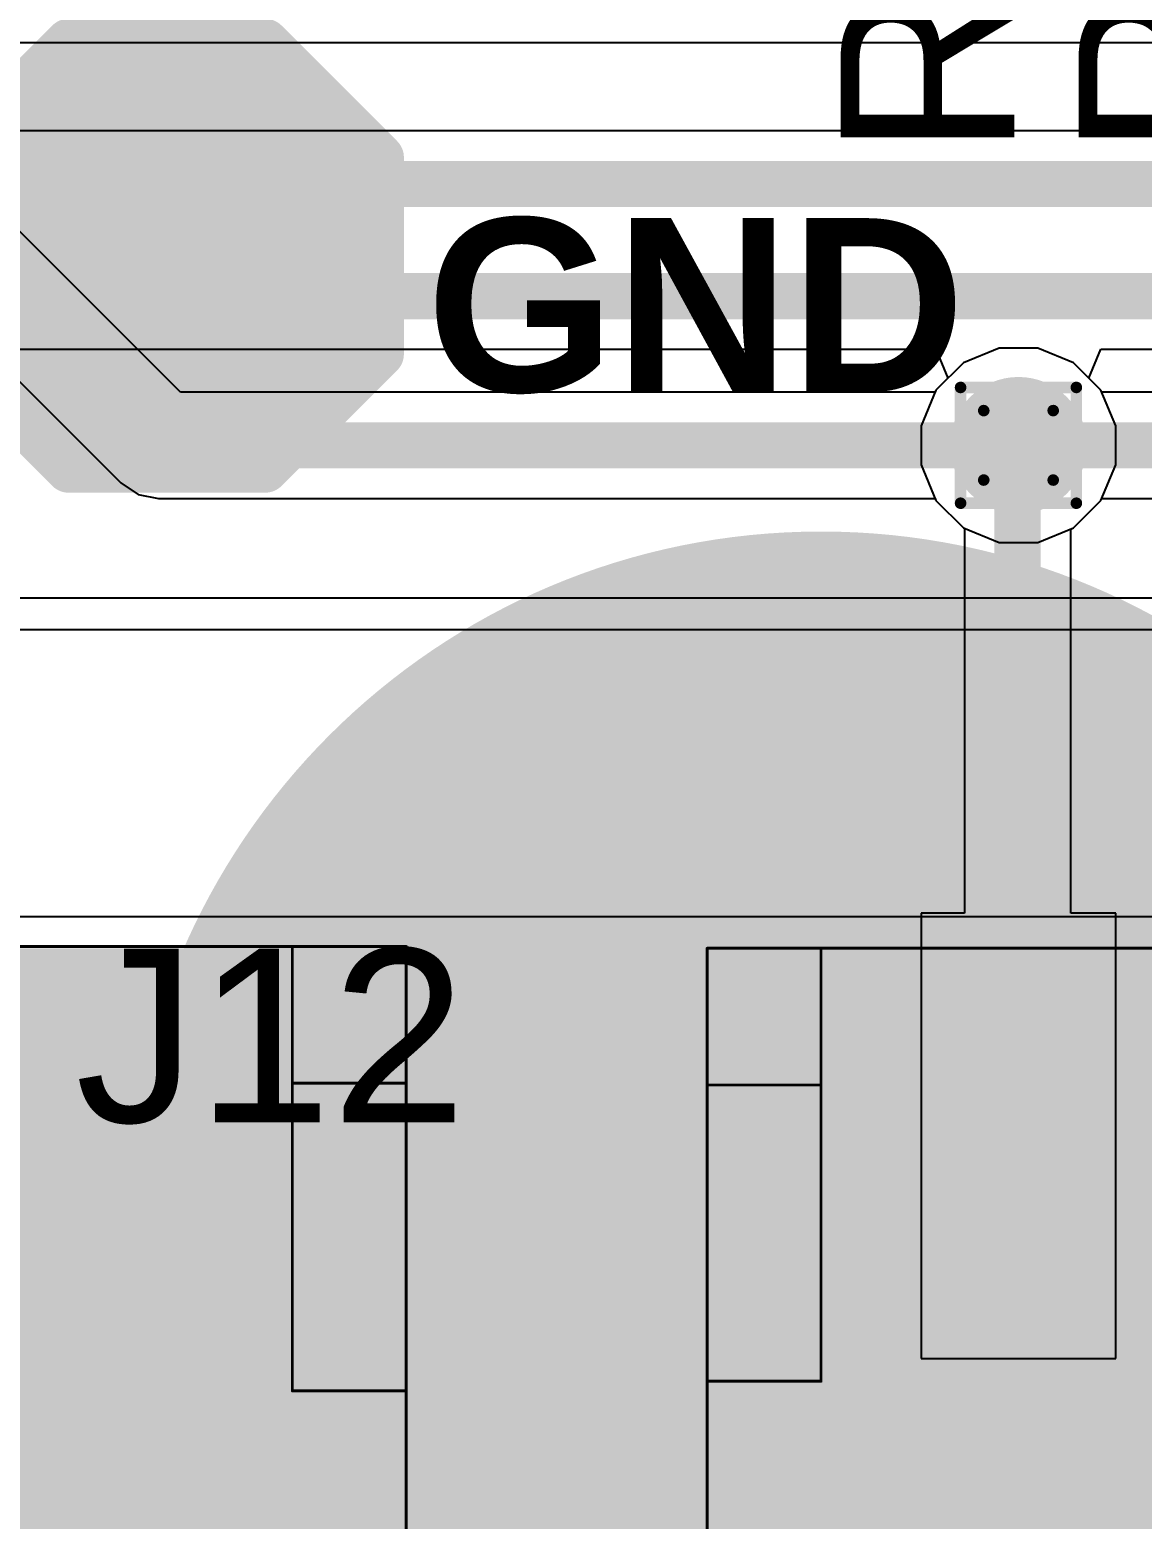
# Model space of a CAD drawing. Header units: inches. Extents: x -6 to 5433, y -4 to 5447.
# Drawn here: x 43.6 to 48.48, y -0.19 to 6.35 of the extents above; entities that cross this region are included whole.
import ezdxf

# ---------------------------------------------------------------- set-up
doc = ezdxf.new("R2010")
doc.units = ezdxf.units.IN
for name, color, linetype in [('Bottom Layer', 5, 'Continuous'), ('Bottom Overlay', 54, 'Continuous'), ('Bottom Paste', 16, 'Continuous'), ('Bottom Solder', 6, 'Continuous'), ('Dimensions', 6, 'Continuous'), ('Drill Drawing', 1, 'Continuous'), ('Ground', 16, 'Continuous'), ('Mechanical 4', 56, 'Continuous'), ('Power', 76, 'Continuous'), ('Top Layer', 1, 'Continuous'), ('Top Overlay', 2, 'Continuous'), ('Top Paste', 8, 'Continuous'), ('Top Solder', 216, 'Continuous'), ('Via Holes', 16, 'Continuous')]:
    doc.layers.add(name, color=color, linetype=linetype)
doc.styles.add('Arial', font='', dxfattribs={"height": 0.2})
doc.styles.add('Arial_Bold', font='', dxfattribs={"height": 0.2})
doc.styles.get('Arial').set_extended_font_data('Arial')
doc.styles.get('Arial_Bold').set_extended_font_data('Arial', bold=True)

msp = doc.modelspace()

# ---------------------------------------------------------------- hatches: boundary and pattern name
at = {"layer": 'Bottom Layer'}
h = msp.add_hatch(color=5, dxfattribs=at)
edge = h.paths.add_edge_path()
edge.add_arc((47.9385, 4.5271), 0.3, 0, 360)
h = msp.add_hatch(color=5, dxfattribs=at)
edge = h.paths.add_edge_path()
edge.add_arc((47.0722, 1.0981), 3, 0, 360)
at = {"layer": 'Bottom Paste'}
h = msp.add_hatch(color=16, dxfattribs=at)
edge = h.paths.add_edge_path()
edge.add_arc((47.0722, 1.0981), 3, 0, 360)
at = {"layer": 'Bottom Solder'}
h = msp.add_hatch(color=6, dxfattribs=at)
edge = h.paths.add_edge_path()
edge.add_arc((47.0722, 1.0981), 3.0508, 0, 360)
at = {"layer": 'Ground'}
h = msp.add_hatch(color=16, dxfattribs=at)
edge = h.paths.add_edge_path()
edge.add_arc((47.9385, 4.5271), 0.3, 0, 360)
msp.add_hatch(color=16, dxfattribs=at).paths.add_polyline_path([(42.3723, -0.381), (51.9885, -0.381), (51.9885, 2.3201), (42.3723, 2.3201)])
at = {"layer": 'Power'}
h = msp.add_hatch(color=76, dxfattribs=at)
edge = h.paths.add_edge_path()
edge.add_arc((47.9385, 4.5271), 0.3, 0, 360)
at = {"layer": 'Top Layer'}
for points in [[(44.964, 4.9781), (44.964, 5.7401), (44.583, 6.1211), (43.821, 6.1211), (43.44, 5.7401), (43.44, 4.9781), (43.821, 4.5971), (44.583, 4.5971)], [(46.3885, 2.347), (46.9885, 2.347), (46.9885, 0.647), (46.3885, 0.647)], [(47.6385, 2.347), (48.2385, 2.347), (48.2385, 0.647), (47.6385, 0.647)]]:
    msp.add_hatch(color=1, dxfattribs=at).paths.add_polyline_path(points)
h = msp.add_hatch(color=1, dxfattribs=at)
edge = h.paths.add_edge_path()
edge.add_arc((47.9385, 4.5271), 0.3, 0, 360)
at = {"layer": 'Top Paste'}
for points in [[(44.964, 4.9781), (44.964, 5.7401), (44.583, 6.1211), (43.821, 6.1211), (43.44, 5.7401), (43.44, 4.9781), (43.821, 4.5971), (44.583, 4.5971)], [(46.3885, 2.347), (46.9885, 2.347), (46.9885, 0.647), (46.3885, 0.647)], [(47.6385, 2.347), (48.2385, 2.347), (48.2385, 0.647), (47.6385, 0.647)]]:
    msp.add_hatch(color=8, dxfattribs=at).paths.add_polyline_path(points)
at = {"layer": 'Top Solder'}
for points in [[(45.0656, 4.9273), (45.0656, 5.7909), (44.6338, 6.2227), (43.7702, 6.2227), (43.3384, 5.7909), (43.3384, 4.9273), (43.7702, 4.4955), (44.6338, 4.4955)], [(46.3377, 2.3978), (47.0393, 2.3978), (47.0393, 0.5962), (46.3377, 0.5962)], [(47.5877, 2.3978), (48.2893, 2.3978), (48.2893, 0.5962), (47.5877, 0.5962)]]:
    msp.add_hatch(color=216, dxfattribs=at).paths.add_polyline_path(points)
at = {"layer": 'Via Holes'}
h = msp.add_hatch(color=7, dxfattribs=at)
edge = h.paths.add_edge_path()
edge.add_arc((47.9385, 4.5271), 0.15, 0, 360)

# ---------------------------------------------------------------- linework, layer by layer
at = {"layer": 'Bottom Layer'}
for p, q in [((44.2611, 4.7601), (42.7883, 6.233)), ((42.3904, 5.9716), (43.9997, 4.3622)), ((47.8535, 4.9541), (47.6966, 4.8891)), ((48.0234, 4.9541), (47.8535, 4.9541)), ((48.1803, 4.8891), (48.0234, 4.9541)), ((47.6966, 4.8891), (47.5765, 4.7689)), ((48.3005, 4.7689), (48.1803, 4.8891)), ((47.5728, 4.7601), (44.2611, 4.7601)), ((47.5765, 4.7689), (47.5728, 4.7601)), ((48.3655, 4.612), (48.3005, 4.7689)), ((48.3655, 4.4421), (48.3655, 4.612)), ((48.3005, 4.2852), (48.3655, 4.4421)), ((43.9997, 4.3622), (44.0753, 4.3117)), ((44.0753, 4.3117), (44.1645, 4.294)), ((44.1645, 4.294), (47.5728, 4.294)), ((47.5728, 4.294), (47.5765, 4.2852)), ((47.5765, 4.2852), (47.6966, 4.1651)), ((48.1803, 4.1651), (48.3005, 4.2852)), ((47.6966, 4.1651), (47.8535, 4.1001)), ((48.0234, 4.1001), (48.1803, 4.1651)), ((47.8535, 4.1001), (48.0234, 4.1001))]:
    msp.add_line(p, q, dxfattribs=at)
for points in [[(42.5552, 6.1364, 0.2032, 0.2032, 0), (44.1645, 4.5271, 0.2032, 0.2032, 0)], [(44.1645, 4.5271, 0.2032, 0.2032, 0), (47.9385, 4.5271, 0.2032, 0.2032, 0)]]:
    msp.add_lwpolyline(points, format="xyseb", dxfattribs=at)
for points in [[(44.1137, 4.5271, 0.1016, 0.1016, 1), (44.2153, 4.5271, 0.1016, 0.1016, 1)], [(44.1137, 4.5271, 0.1016, 0.1016, 1), (44.2153, 4.5271, 0.1016, 0.1016, 1)], [(47.8877, 4.5271, 0.1016, 0.1016, 1), (47.9893, 4.5271, 0.1016, 0.1016, 1)]]:
    msp.add_lwpolyline(points, format="xyseb", close=True, dxfattribs=at)
at = {"layer": 'Bottom Overlay'}
for points in [[(42.2463, 4.0191, 0.127, 0.127, 0), (43.6433, 5.4161, 0.127, 0.127, 0)], [(43.6433, 5.4161, 0.127, 0.127, 0), (44.5323, 4.5271, 0.127, 0.127, 0)], [(44.5323, 4.5271, 0.127, 0.127, 0), (49.6123, 4.5271, 0.127, 0.127, 0)]]:
    msp.add_lwpolyline(points, format="xyseb", dxfattribs=at)
for points in [[(43.6115, 5.4161, 0.0635, 0.0635, 1), (43.675, 5.4161, 0.0635, 0.0635, 1)], [(43.6115, 5.4161, 0.0635, 0.0635, 1), (43.675, 5.4161, 0.0635, 0.0635, 1)], [(44.5005, 4.5271, 0.0635, 0.0635, 1), (44.564, 4.5271, 0.0635, 0.0635, 1)], [(44.5005, 4.5271, 0.0635, 0.0635, 1), (44.564, 4.5271, 0.0635, 0.0635, 1)]]:
    msp.add_lwpolyline(points, format="xyseb", close=True, dxfattribs=at)
at = {"layer": 'Dimensions'}
msp.add_lwpolyline([(32.5832, 0.9965, 0.127, 0.127, 0), (61.5832, 0.9965, 0.127, 0.127, 0)], format="xyseb", dxfattribs=at)
at = {"layer": 'Drill Drawing'}
for points in [[(47.6845, 4.7811, 0.0508, 0.0508, 0), (48.1925, 4.7811, 0.0508, 0.0508, 0)], [(47.6845, 4.2731, 0.0508, 0.0508, 0), (47.6845, 4.7811, 0.0508, 0.0508, 0)], [(48.1925, 4.2731, 0.0508, 0.0508, 0), (48.1925, 4.7811, 0.0508, 0.0508, 0)], [(47.7861, 4.6795, 0.0508, 0.0508, 0), (48.0909, 4.6795, 0.0508, 0.0508, 0)], [(47.7861, 4.3747, 0.0508, 0.0508, 0), (47.7861, 4.6795, 0.0508, 0.0508, 0)], [(48.0909, 4.3747, 0.0508, 0.0508, 0), (48.0909, 4.6795, 0.0508, 0.0508, 0)], [(47.7861, 4.3747, 0.0508, 0.0508, 0), (48.0909, 4.3747, 0.0508, 0.0508, 0)], [(47.6845, 4.2731, 0.0508, 0.0508, 0), (48.1925, 4.2731, 0.0508, 0.0508, 0)]]:
    msp.add_lwpolyline(points, format="xyseb", dxfattribs=at)
for points in [[(47.6718, 4.7811, 0.0254, 0.0254, 1), (47.6972, 4.7811, 0.0254, 0.0254, 1)], [(47.6718, 4.7811, 0.0254, 0.0254, 1), (47.6972, 4.7811, 0.0254, 0.0254, 1)], [(48.1798, 4.7811, 0.0254, 0.0254, 1), (48.2052, 4.7811, 0.0254, 0.0254, 1)], [(48.1798, 4.7811, 0.0254, 0.0254, 1), (48.2052, 4.7811, 0.0254, 0.0254, 1)], [(47.7734, 4.6795, 0.0254, 0.0254, 1), (47.7988, 4.6795, 0.0254, 0.0254, 1)], [(47.7734, 4.6795, 0.0254, 0.0254, 1), (47.7988, 4.6795, 0.0254, 0.0254, 1)], [(48.0782, 4.6795, 0.0254, 0.0254, 1), (48.1036, 4.6795, 0.0254, 0.0254, 1)], [(48.0782, 4.6795, 0.0254, 0.0254, 1), (48.1036, 4.6795, 0.0254, 0.0254, 1)], [(47.7734, 4.3747, 0.0254, 0.0254, 1), (47.7988, 4.3747, 0.0254, 0.0254, 1)], [(47.7734, 4.3747, 0.0254, 0.0254, 1), (47.7988, 4.3747, 0.0254, 0.0254, 1)], [(48.0782, 4.3747, 0.0254, 0.0254, 1), (48.1036, 4.3747, 0.0254, 0.0254, 1)], [(48.0782, 4.3747, 0.0254, 0.0254, 1), (48.1036, 4.3747, 0.0254, 0.0254, 1)], [(47.6718, 4.2731, 0.0254, 0.0254, 1), (47.6972, 4.2731, 0.0254, 0.0254, 1)], [(47.6718, 4.2731, 0.0254, 0.0254, 1), (47.6972, 4.2731, 0.0254, 0.0254, 1)], [(48.1798, 4.2731, 0.0254, 0.0254, 1), (48.2052, 4.2731, 0.0254, 0.0254, 1)], [(48.1798, 4.2731, 0.0254, 0.0254, 1), (48.2052, 4.2731, 0.0254, 0.0254, 1)]]:
    msp.add_lwpolyline(points, format="xyseb", close=True, dxfattribs=at)
at = {"layer": 'Ground'}
for p, q in [((38.411, 6.2952), (50.0633, 6.2952)), ((47.8535, 4.9541), (47.6966, 4.8891)), ((48.0234, 4.9541), (47.8535, 4.9541)), ((48.1803, 4.8891), (48.0234, 4.9541)), ((47.6966, 4.8891), (47.5765, 4.7689)), ((48.3005, 4.7689), (48.1803, 4.8891)), ((47.5765, 4.7689), (47.5115, 4.612)), ((48.3041, 4.7601), (48.3005, 4.7689)), ((51.2645, 4.7601), (48.3041, 4.7601)), ((47.5115, 4.612), (47.5115, 4.4421)), ((47.5115, 4.4421), (47.5765, 4.2852)), ((47.5765, 4.2852), (47.6966, 4.1651)), ((48.1803, 4.1651), (48.3005, 4.2852)), ((48.3005, 4.2852), (48.3041, 4.294)), ((48.3041, 4.294), (49.3351, 4.294)), ((47.6966, 4.1651), (47.8535, 4.1001)), ((48.0234, 4.1001), (48.1803, 4.1651)), ((47.8535, 4.1001), (48.0234, 4.1001)), ((51.9885, 2.4575), (42.3723, 2.4575))]:
    msp.add_line(p, q, dxfattribs=at)
msp.add_lwpolyline([(47.9385, 4.5271, 0.2032, 0.2032, 0), (56.0407, 4.5271, 0.2032, 0.2032, 0)], format="xyseb", dxfattribs=at)
msp.add_lwpolyline([(47.8877, 4.5271, 0.1016, 0.1016, 1), (47.9893, 4.5271, 0.1016, 0.1016, 1)], format="xyseb", close=True, dxfattribs=at)
at = {"layer": 'Mechanical 4'}
for points in [[(27.0021, 2.3279, 0.0127, 0.0127, 0), (45.2521, 2.3279, 0.0127, 0.0127, 0)], [(44.7521, 0.3779, 0.0127, 0.0127, 0), (44.7521, 2.3279, 0.0127, 0.0127, 0)], [(45.2521, -1.7221, 0.0127, 0.0127, 0), (45.2521, 2.3279, 0.0127, 0.0127, 0)], [(46.5722, 2.3201, 0.0127, 0.0127, 0), (59.8222, 2.3201, 0.0127, 0.0127, 0)], [(46.5722, -1.7299, 0.0127, 0.0127, 0), (46.5722, 2.3201, 0.0127, 0.0127, 0)], [(47.0722, 0.4201, 0.0127, 0.0127, 0), (47.0722, 2.3201, 0.0127, 0.0127, 0)], [(44.7521, 1.7279, 0.0127, 0.0127, 0), (45.2521, 1.7279, 0.0127, 0.0127, 0)], [(46.5722, 1.7201, 0.0127, 0.0127, 0), (47.0722, 1.7201, 0.0127, 0.0127, 0)], [(46.5722, 0.4201, 0.0127, 0.0127, 0), (47.0722, 0.4201, 0.0127, 0.0127, 0)], [(44.7521, 0.3779, 0.0127, 0.0127, 0), (45.2521, 0.3779, 0.0127, 0.0127, 0)]]:
    msp.add_lwpolyline(points, format="xyseb", dxfattribs=at)
for points in [[(44.7489, 2.3279, 0.00635, 0.00635, 1), (44.7553, 2.3279, 0.00635, 0.00635, 1)], [(45.2489, 2.3279, 0.00635, 0.00635, 1), (45.2553, 2.3279, 0.00635, 0.00635, 1)], [(45.2489, 2.3279, 0.00635, 0.00635, 1), (45.2553, 2.3279, 0.00635, 0.00635, 1)], [(46.5691, 2.3201, 0.00635, 0.00635, 1), (46.5754, 2.3201, 0.00635, 0.00635, 1)], [(46.5691, 2.3201, 0.00635, 0.00635, 1), (46.5754, 2.3201, 0.00635, 0.00635, 1)], [(47.0691, 2.3201, 0.00635, 0.00635, 1), (47.0754, 2.3201, 0.00635, 0.00635, 1)], [(44.7489, 1.7279, 0.00635, 0.00635, 1), (44.7553, 1.7279, 0.00635, 0.00635, 1)], [(45.2489, 1.7279, 0.00635, 0.00635, 1), (45.2553, 1.7279, 0.00635, 0.00635, 1)], [(46.5691, 1.7201, 0.00635, 0.00635, 1), (46.5754, 1.7201, 0.00635, 0.00635, 1)], [(47.0691, 1.7201, 0.00635, 0.00635, 1), (47.0754, 1.7201, 0.00635, 0.00635, 1)], [(46.5691, 0.4201, 0.00635, 0.00635, 1), (46.5754, 0.4201, 0.00635, 0.00635, 1)], [(47.0691, 0.4201, 0.00635, 0.00635, 1), (47.0754, 0.4201, 0.00635, 0.00635, 1)], [(47.0691, 0.4201, 0.00635, 0.00635, 1), (47.0754, 0.4201, 0.00635, 0.00635, 1)], [(44.7489, 0.3779, 0.00635, 0.00635, 1), (44.7553, 0.3779, 0.00635, 0.00635, 1)], [(44.7489, 0.3779, 0.00635, 0.00635, 1), (44.7553, 0.3779, 0.00635, 0.00635, 1)], [(45.2489, 0.3779, 0.00635, 0.00635, 1), (45.2553, 0.3779, 0.00635, 0.00635, 1)]]:
    msp.add_lwpolyline(points, format="xyseb", close=True, dxfattribs=at)
at = {"layer": 'Power'}
for p, q in [((49.1129, 5.907), (38.3704, 5.907)), ((21.0736, 4.9485), (47.5765, 4.9485)), ((47.5765, 4.9485), (47.6291, 4.8215)), ((48.2479, 4.8215), (48.3005, 4.9485)), ((48.3005, 4.9485), (50.8579, 4.9485)), ((47.6291, 4.8215), (47.5765, 4.7689)), ((48.3005, 4.7689), (48.2479, 4.8215)), ((47.5765, 4.7689), (47.5115, 4.612)), ((48.3655, 4.612), (48.3005, 4.7689)), ((47.5115, 4.612), (47.5115, 4.4421)), ((48.3655, 4.4421), (48.3655, 4.612)), ((47.5115, 4.4421), (47.5765, 4.2852)), ((48.3005, 4.2852), (48.3655, 4.4421)), ((47.5765, 4.2852), (47.6966, 4.1651)), ((48.1803, 4.1651), (48.3005, 4.2852)), ((47.6966, 4.1651), (47.8535, 4.1001)), ((48.0234, 4.1001), (48.1803, 4.1651)), ((47.8535, 4.1001), (48.0234, 4.1001)), ((49.3439, 3.8559), (33.3155, 3.8559)), ((33.3344, 3.7184), (49.4856, 3.7184))]:
    msp.add_line(p, q, dxfattribs=at)
for points in [[(26.4095, 5.6739, 0.2032, 0.2032, 0), (49.2095, 5.6739, 0.2032, 0.2032, 0)], [(21.0736, 5.1816, 0.2032, 0.2032, 0), (50.8579, 5.1816, 0.2032, 0.2032, 0)]]:
    msp.add_lwpolyline(points, format="xyseb", dxfattribs=at)
at = {"layer": 'Top Layer'}
for p, q in [((47.8535, 4.9541), (47.6966, 4.8891)), ((48.0234, 4.9541), (47.8535, 4.9541)), ((48.1803, 4.8891), (48.0234, 4.9541)), ((47.6966, 4.8891), (47.5765, 4.7689)), ((48.3005, 4.7689), (48.1803, 4.8891)), ((47.5765, 4.7689), (47.5115, 4.612)), ((48.3655, 4.612), (48.3005, 4.7689)), ((47.5115, 4.612), (47.5115, 4.4421)), ((48.3655, 4.4421), (48.3655, 4.612)), ((47.5115, 4.4421), (47.5765, 4.2852)), ((48.3005, 4.2852), (48.3655, 4.4421)), ((47.5765, 4.2852), (47.6966, 4.1651)), ((48.1803, 4.1651), (48.3005, 4.2852)), ((47.6966, 4.1651), (47.7013, 4.1631)), ((47.7013, 4.1631), (47.7013, 2.474)), ((48.1675, 4.1597), (48.1803, 4.1651)), ((48.1675, 2.474), (48.1675, 4.1597)), ((47.7013, 2.474), (47.5115, 2.474)), ((47.5115, 2.474), (47.5115, 0.52)), ((48.3655, 2.474), (48.1675, 2.474)), ((48.3655, 0.52), (48.3655, 2.474)), ((47.5115, 0.52), (48.3655, 0.52))]:
    msp.add_line(p, q, dxfattribs=at)
for points in [[(47.9344, 4.523, 0.2032, 0.2032, 0), (47.9385, 4.5271, 0.2032, 0.2032, 0)], [(47.9344, 1.493, 0.2032, 0.2032, 0), (47.9344, 4.523, 0.2032, 0.2032, 0)], [(46.6885, -0.808, 0.254, 0.254, 0), (46.6885, 1.497, 0.254, 0.254, 0)]]:
    msp.add_lwpolyline(points, format="xyseb", dxfattribs=at)
for points in [[(47.8836, 4.523, 0.1016, 0.1016, 1), (47.9852, 4.523, 0.1016, 0.1016, 1)], [(47.8836, 4.523, 0.1016, 0.1016, 1), (47.9852, 4.523, 0.1016, 0.1016, 1)], [(47.8877, 4.5271, 0.1016, 0.1016, 1), (47.9893, 4.5271, 0.1016, 0.1016, 1)], [(46.625, 1.497, 0.127, 0.127, 1), (46.752, 1.497, 0.127, 0.127, 1)], [(47.8836, 1.493, 0.1016, 0.1016, 1), (47.9852, 1.493, 0.1016, 0.1016, 1)]]:
    msp.add_lwpolyline(points, format="xyseb", close=True, dxfattribs=at)
at = {"layer": 'Top Overlay'}
for points in [[(43.2622, 5.7909, 0.2, 0.2, 0), (43.7702, 6.2989, 0.2, 0.2, 0)], [(43.7702, 6.2989, 0.2, 0.2, 0), (44.6338, 6.2989, 0.2, 0.2, 0)], [(44.6338, 6.2989, 0.2, 0.2, 0), (45.1418, 5.7909, 0.2, 0.2, 0)], [(45.1418, 4.9273, 0.2, 0.2, 0), (45.1418, 5.7909, 0.2, 0.2, 0)], [(43.2622, 4.9273, 0.2, 0.2, 0), (43.7702, 4.4193, 0.2, 0.2, 0)], [(44.6338, 4.4193, 0.2, 0.2, 0), (45.1418, 4.9273, 0.2, 0.2, 0)], [(43.7702, 4.4193, 0.2, 0.2, 0), (44.6338, 4.4193, 0.2, 0.2, 0)], [(46.0027, 1.9796, 0.254, 0.254, 0), (46.1297, 1.8526, 0.254, 0.254, 0)], [(46.0027, 1.7256, 0.254, 0.254, 0), (46.0027, 1.9796, 0.254, 0.254, 0)], [(46.0027, 1.7256, 0.254, 0.254, 0), (46.1297, 1.8526, 0.254, 0.254, 0)], [(44.3139, 1.2476, 0.12, 0.12, 0), (44.314, -0.5024, 0.12, 0.12, 0)], [(44.3139, 1.2476, 0.12, 0.12, 0), (45.1005, 1.2476, 0.12, 0.12, 0)], [(44.814, -0.0024, 0.12, 0.12, 0), (44.814, 1.2476, 0.12, 0.12, 0)], [(44.3505, -0.0024, 0.12, 0.12, 0), (44.814, -0.0024, 0.12, 0.12, 0)]]:
    msp.add_lwpolyline(points, format="xyseb", dxfattribs=at)
for points in [[(43.7202, 6.2989, 0.1, 0.1, 1), (43.8202, 6.2989, 0.1, 0.1, 1)], [(43.7202, 6.2989, 0.1, 0.1, 1), (43.8202, 6.2989, 0.1, 0.1, 1)], [(44.5838, 6.2989, 0.1, 0.1, 1), (44.6838, 6.2989, 0.1, 0.1, 1)], [(44.5838, 6.2989, 0.1, 0.1, 1), (44.6838, 6.2989, 0.1, 0.1, 1)], [(45.0918, 5.7909, 0.1, 0.1, 1), (45.1918, 5.7909, 0.1, 0.1, 1)], [(45.0918, 5.7909, 0.1, 0.1, 1), (45.1918, 5.7909, 0.1, 0.1, 1)], [(45.0918, 4.9273, 0.1, 0.1, 1), (45.1918, 4.9273, 0.1, 0.1, 1)], [(45.0918, 4.9273, 0.1, 0.1, 1), (45.1918, 4.9273, 0.1, 0.1, 1)], [(43.7202, 4.4193, 0.1, 0.1, 1), (43.8202, 4.4193, 0.1, 0.1, 1)], [(43.7202, 4.4193, 0.1, 0.1, 1), (43.8202, 4.4193, 0.1, 0.1, 1)], [(44.5838, 4.4193, 0.1, 0.1, 1), (44.6838, 4.4193, 0.1, 0.1, 1)], [(44.5838, 4.4193, 0.1, 0.1, 1), (44.6838, 4.4193, 0.1, 0.1, 1)], [(45.9392, 1.9796, 0.127, 0.127, 1), (46.0662, 1.9796, 0.127, 0.127, 1)], [(45.9392, 1.9796, 0.127, 0.127, 1), (46.0662, 1.9796, 0.127, 0.127, 1)], [(46.0662, 1.8526, 0.127, 0.127, 1), (46.1932, 1.8526, 0.127, 0.127, 1)], [(46.0662, 1.8526, 0.127, 0.127, 1), (46.1932, 1.8526, 0.127, 0.127, 1)], [(45.9392, 1.7256, 0.127, 0.127, 1), (46.0662, 1.7256, 0.127, 0.127, 1)], [(45.9392, 1.7256, 0.127, 0.127, 1), (46.0662, 1.7256, 0.127, 0.127, 1)], [(44.2839, 1.2476, 0.06, 0.06, 1), (44.3439, 1.2476, 0.06, 0.06, 1)], [(44.2839, 1.2476, 0.06, 0.06, 1), (44.3439, 1.2476, 0.06, 0.06, 1)], [(44.784, 1.2476, 0.06, 0.06, 1), (44.844, 1.2476, 0.06, 0.06, 1)], [(45.0705, 1.2476, 0.06, 0.06, 1), (45.1305, 1.2476, 0.06, 0.06, 1)], [(44.3205, -0.0024, 0.06, 0.06, 1), (44.3805, -0.0024, 0.06, 0.06, 1)], [(44.784, -0.0024, 0.06, 0.06, 1), (44.844, -0.0024, 0.06, 0.06, 1)], [(44.784, -0.0024, 0.06, 0.06, 1), (44.844, -0.0024, 0.06, 0.06, 1)]]:
    msp.add_lwpolyline(points, format="xyseb", close=True, dxfattribs=at)

# ---------------------------------------------------------------- texts
for s, rotation, style, p in [('R66', 90, 'Arial', (47.9198, 5.7915)), ('R69', 90, 'Arial', (48.9641, 5.7915)), ('GND', 360, 'Arial_Bold', (45.3398, 4.7621))]:
    msp.add_text(s, height=0.762, rotation=rotation, dxfattribs=dict(at, style=style)).set_placement(p)
at = {"layer": 'Top Overlay', "style": 'Arial'}
msp.add_text('J12', height=0.762, dxfattribs=at).set_placement((43.7999, 1.557))

doc.saveas('drawing.dxf')
